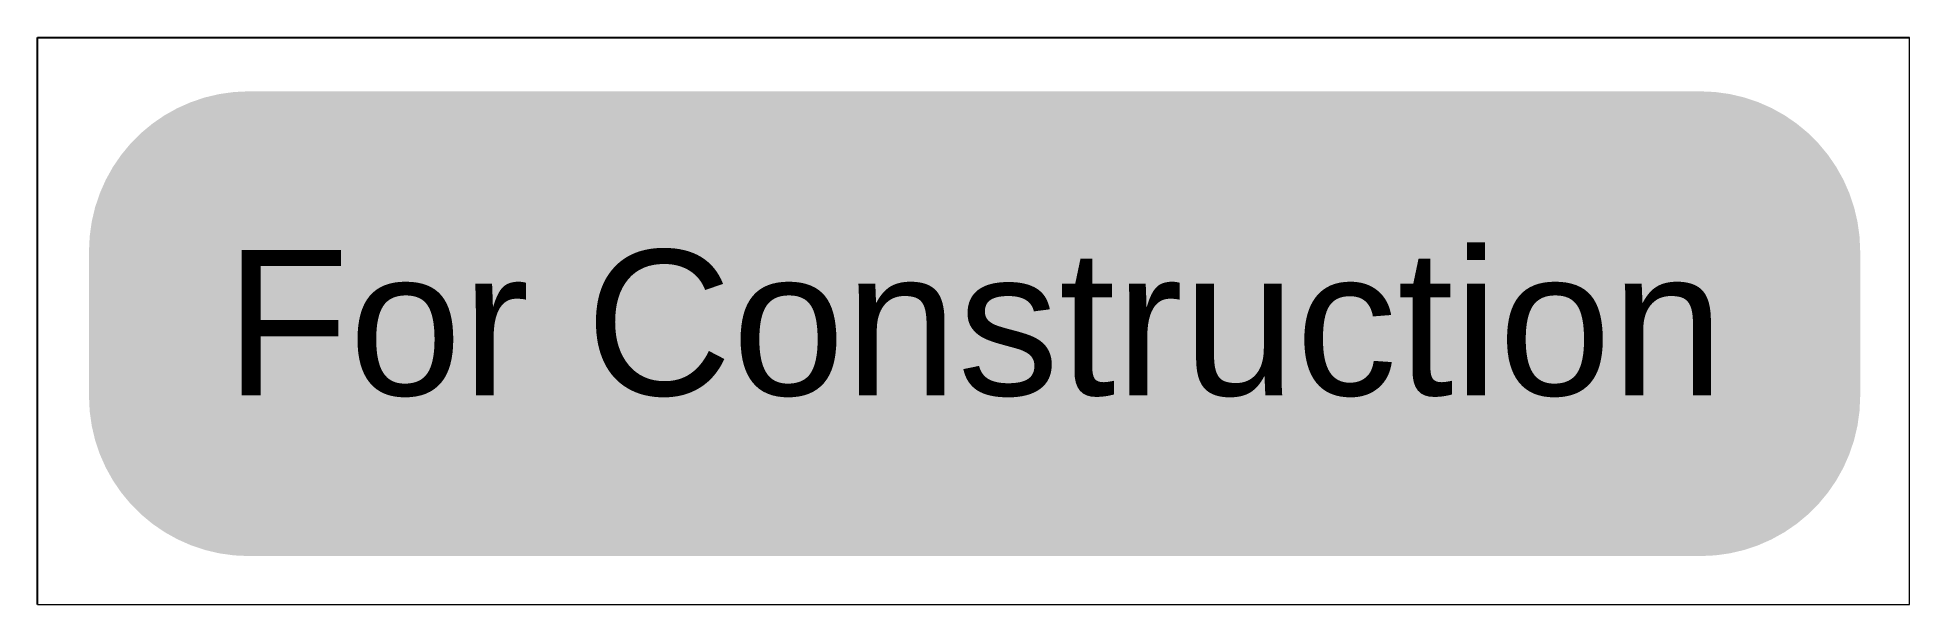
# Paper-space layout 'For Construction' of a CAD drawing. Header units: millimetres. Extents: x 0.2 to 64.7, y 0.2 to 19.7.
# The model-space entities are those that its viewports show. They can reach past a viewport. Long polylines and large blocks are cut down to what shows.
import ezdxf

# ---------------------------------------------------------------- set-up
doc = ezdxf.new("R2010")
doc.units = ezdxf.units.MM
doc.layers.add('Gen_Viewport Boundary', color=3, linetype='Continuous', plot=False)
doc.layers.add('Pln_Elv_01', color=6, linetype='Continuous')
doc.layers.add('Txt_Ano', color=2, linetype='Continuous')

msp = doc.modelspace()

# ---------------------------------------------------------------- hatches: boundary and pattern name
at = {"transparency": 33554559}
h = msp.add_hatch(color=255, dxfattribs=at)
h.dxf.hatch_style = 1
edge = h.paths.add_edge_path()
edge.add_line((1774.6, 37636.8), (6774.6, 37636.8))
edge.add_arc((6774.6, 37136.8), 500, 0, 90, ccw=False)
edge.add_line((7274.6, 37136.8), (7274.6, 36636.8))
edge.add_arc((6774.6, 36636.8), 500, -90, 0, ccw=False)
edge.add_line((6774.6, 36136.8), (1774.6, 36136.8))
edge.add_arc((1774.6, 36636.8), 500, 180, 270, ccw=False)
edge.add_line((1274.6, 36636.8), (1274.6, 37136.8))
edge.add_arc((1774.6, 37136.8), 500, 90, 180, ccw=False)

# ---------------------------------------------------------------- linework, layer by layer
at = {"layer": 'Gen_Viewport Boundary'}
msp.add_lwpolyline([(1047.1, 37872.3), (7494.6, 37872.3), (7494.6, 35919.9), (1047.1, 35919.9)], close=True, dxfattribs=at)
at = {"layer": 'Pln_Elv_01', "color": 10, "const_width": 100}
msp.add_lwpolyline([(1774.6, 37636.8), (6774.6, 37636.8, -0.414214), (7274.6, 37136.8), (7274.6, 36636.8, -0.414214), (6774.6, 36136.8), (1774.6, 36136.8, -0.414214), (1274.6, 36636.8), (1274.6, 37136.8, -0.414214)], format="xyb", close=True, dxfattribs=at)

# ---------------------------------------------------------------- texts
at = {"layer": 'Txt_Ano', "color": 10, "insert": (4274.6, 36886.8), "char_height": 500, "attachment_point": 5}
msp.add_mtext_dynamic_manual_height_columns('{\\fArial|b0|i0|c0|p34;For Construction}', width=5119.939, gutter_width=12.5, heights=[0], dxfattribs=at)

psp = doc.layouts.new('For Construction')

# ---------------------------------------------------------------- viewports
at = {"layer": 'Gen_Viewport Boundary'}
psp.add_viewport(center=(32.472, 9.964), size=(64.475, 19.52399), view_center_point=(4270.834, 36896.128), view_height=1952.39884, dxfattribs=at)

doc.saveas('drawing.dxf')
